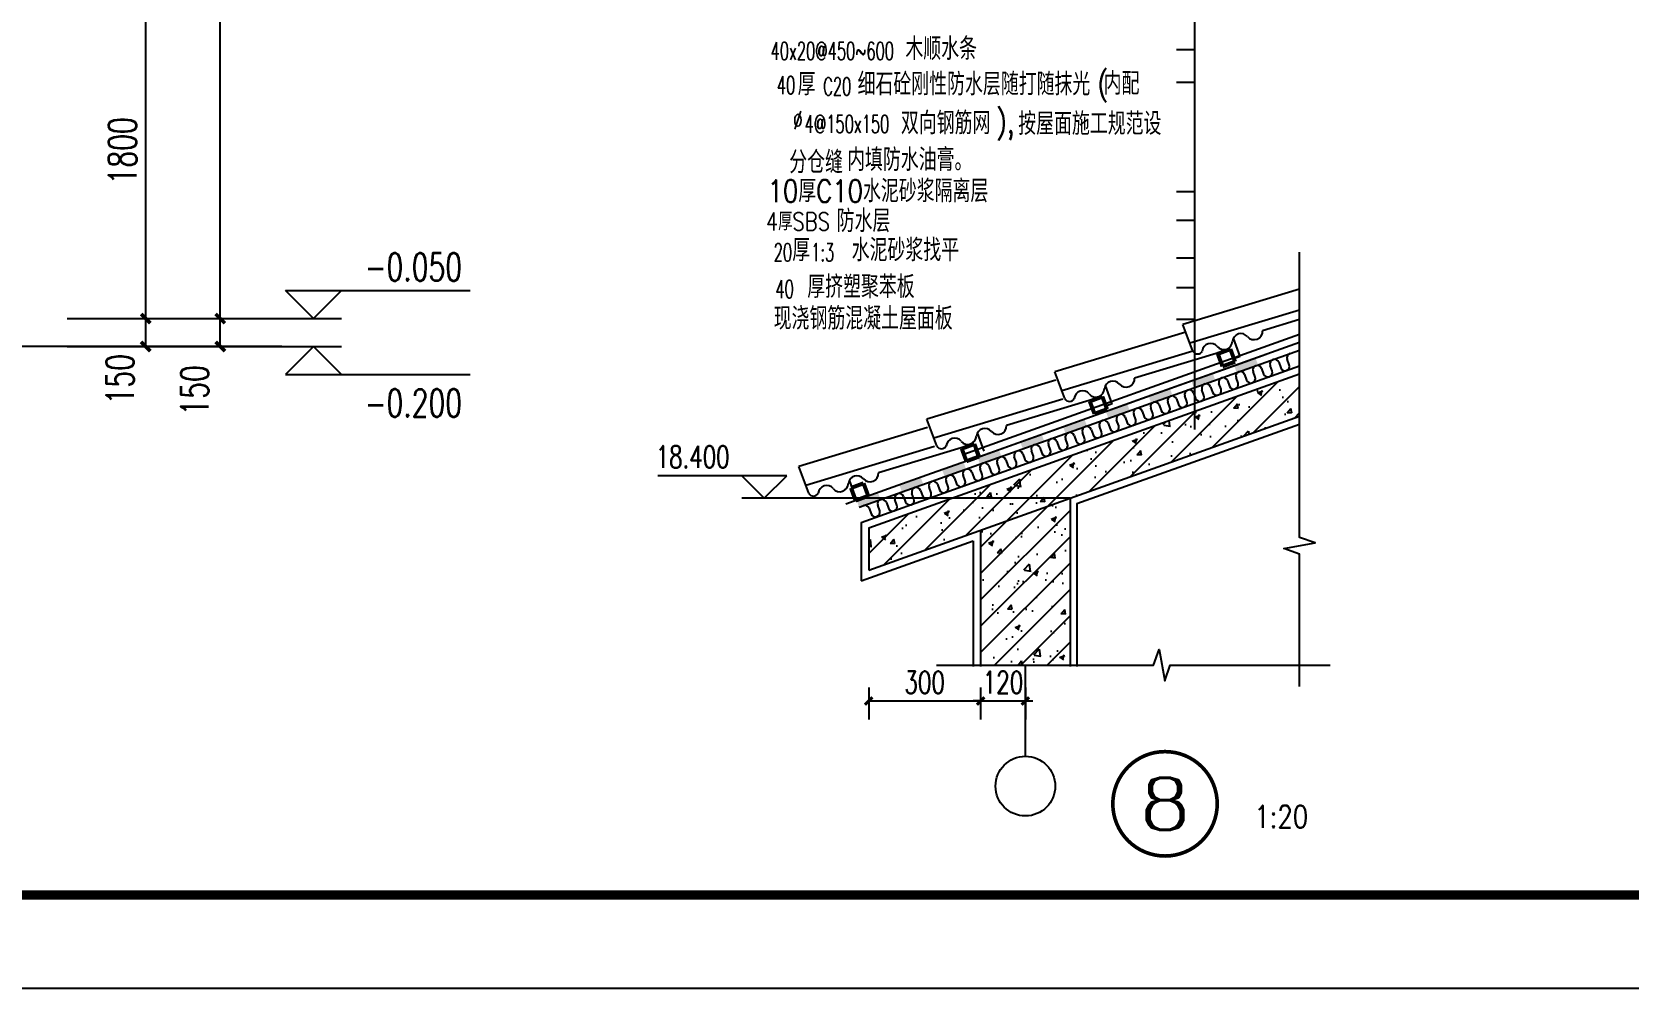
# Model space of a CAD drawing. Extents: x -522490 to 417652, y 450811 to 1108047.
# Drawn here: x 361686 to 370251, y 450811 to 455940 of the extents above; entities that cross this region are included whole.
import ezdxf
from ezdxf.enums import TextEntityAlignment as Align

# ---------------------------------------------------------------- set-up
doc = ezdxf.new("R2010")
doc.units = 0
doc.header["$LTSCALE"] = 1000
doc.header["$MEASUREMENT"] = 0
for name, color, linetype in [('AXIS', 3, 'Continuous'), ('DIM_ELEV', 3, 'Continuous'), ('DIM_SYMB', 3, 'Continuous'), ('PUB_DIM', 3, 'Continuous'), ('PUB_TEXT', 7, 'Continuous'), ('PUB_TITLE', 4, 'Continuous'), ('STAIR', 2, 'Continuous'), ('WALL', 9, 'Continuous')]:
    doc.layers.add(name, color=color, linetype=linetype)
doc.styles.add('_HZTXT', font='txt.shx', dxfattribs={"width": 0.8, "bigfont": 'hztxt.shx'})
doc.styles.add('_SIMPLEX', font='SIMPLEX.shx', dxfattribs={"width": 0.6})
doc.styles.add('_TCH_DIM', font='SIMPLEX', dxfattribs={"bigfont": 'GBCBIG'})
doc.styles.add('_TCH_DIM_T3', font='SIMPLEX', dxfattribs={"width": 0.705882, "bigfont": 'GBCBIG'})
doc.styles.add('COMP', font='complex', dxfattribs={"bigfont": 'hztxt'})
doc.styles.add('DIM_FONT', font='SIMPLEX.shx', dxfattribs={"width": 0.8, "bigfont": 'hztxt.shx'})
doc.dimstyles.new('_TCH_ARCH&&20', dxfattribs={"dimtxt": 59.5, "dimasz": 20, "dimexe": 50, "dimexo": 60, "dimgap": 20, "dimtad": 1, "dimdec": 0, "dimzin": 0, "dimdsep": 46, "dimtxsty": '_TCH_DIM_T3', "dimblk": 'ARCHTICK', "dimcen": 0.09, "dimclrt": 7, "dimazin": 2, "dimtfac": 1, "dimtdec": 0, "dimtix": 1, "dimtmove": 2, "dimatfit": 3, "dimfxl": 0, "dimtolj": 1, "dimtzin": 0, "dimarcsym": 0})
doc.dimstyles.new('_TCH_ARCH&&50', dxfattribs={"dimtxt": 148.75, "dimasz": 50, "dimexe": 125, "dimexo": 150, "dimgap": 50, "dimtad": 1, "dimdec": 0, "dimzin": 0, "dimdsep": 46, "dimtxsty": '_TCH_DIM_T3', "dimblk": 'ARCHTICK', "dimcen": 0.09, "dimclrt": 7, "dimazin": 2, "dimtfac": 1, "dimtdec": 0, "dimtix": 1, "dimtmove": 2, "dimatfit": 3, "dimfxl": 0, "dimtolj": 1, "dimtzin": 0, "dimarcsym": 0})

# ---------------------------------------------------------------- blocks, each defined once
blk = doc.blocks.new('_ArchTick')
at = {"color": 0, "linetype": 'ByBlock', "const_width": 0.4}
blk.add_lwpolyline([(-0.5, -0.5), (0.5, 0.5)], dxfattribs=at)
blk = doc.blocks.new('*D924')
at = {"layer": 'Defpoints', "color": 0}
for p in [(433860.9, 417683.9), (434432.9, 417683.9), (433860.9, 417533.9)]:
    blk.add_point(p, dxfattribs=at)
at = {"layer": 'PUB_DIM', "color": 0, "lineweight": -2}
for p, q in [((434010.9, 417683.9), (434557.9, 417683.9)), ((434432.9, 417533.9), (434432.9, 417683.9)), ((434010.9, 417533.9), (434557.9, 417533.9))]:
    blk.add_line(p, q, dxfattribs=at)
at = {"layer": 'PUB_DIM', "color": 0, "lineweight": -2, "xscale": 50, "yscale": 50, "zscale": 50}
for p, rotation in [((434432.9, 417683.9), 90), ((434432.9, 417533.9), 270)]:
    blk.add_blockref('_ArchTick', p, dxfattribs=dict(at, rotation=rotation))
at = {"layer": 'PUB_DIM', "color": 7, "insert": (434295.4, 417298.9), "char_height": 148.75, "attachment_point": 5, "rotation": 90, "style": '_TCH_DIM_T3'}
blk.add_mtext('\\A1;150', dxfattribs=at)
blk = doc.blocks.new('*D925')
at = {"layer": 'Defpoints', "color": 0}
for p in [(433860.9, 421283.9), (434432.9, 421283.9), (433860.9, 417683.9)]:
    blk.add_point(p, dxfattribs=at)
at = {"layer": 'PUB_DIM', "color": 0, "lineweight": -2}
for p, q in [((434010.9, 421283.9), (434557.9, 421283.9)), ((434432.9, 417683.9), (434432.9, 421283.9)), ((434010.9, 417683.9), (434557.9, 417683.9))]:
    blk.add_line(p, q, dxfattribs=at)
at = {"layer": 'PUB_DIM', "color": 0, "lineweight": -2, "xscale": 50, "yscale": 50, "zscale": 50}
for p, rotation in [((434432.9, 421283.9), 90), ((434432.9, 417683.9), 270)]:
    blk.add_blockref('_ArchTick', p, dxfattribs=dict(at, rotation=rotation))
at = {"layer": 'PUB_DIM', "color": 7, "insert": (434308.5, 419483.9), "char_height": 148.75, "attachment_point": 5, "rotation": 90, "style": '_TCH_DIM_T3'}
blk.add_mtext('\\A1;3600', dxfattribs=at)
blk = doc.blocks.new('*D929')
at = {"layer": 'Defpoints', "color": 0}
for p in [(433460.9, 417683.9), (434032.9, 417683.9), (433460.9, 417533.9)]:
    blk.add_point(p, dxfattribs=at)
at = {"layer": 'PUB_DIM', "color": 0, "lineweight": -2}
for p, q in [((433610.9, 417683.9), (434157.9, 417683.9)), ((434032.9, 417533.9), (434032.9, 417683.9)), ((433610.9, 417533.9), (434157.9, 417533.9))]:
    blk.add_line(p, q, dxfattribs=at)
at = {"layer": 'PUB_DIM', "color": 0, "lineweight": -2, "xscale": 50, "yscale": 50, "zscale": 50}
for p, rotation in [((434032.9, 417683.9), 90), ((434032.9, 417533.9), 270)]:
    blk.add_blockref('_ArchTick', p, dxfattribs=dict(at, rotation=rotation))
at = {"layer": 'PUB_DIM', "color": 7, "insert": (433895.4, 417358.9), "char_height": 148.75, "attachment_point": 5, "rotation": 90, "style": '_TCH_DIM_T3'}
blk.add_mtext('\\A1;150', dxfattribs=at)
blk = doc.blocks.new('*D930')
at = {"layer": 'Defpoints', "color": 0}
for p in [(433460.9, 419483.9), (434032.9, 419483.9), (433460.9, 417683.9)]:
    blk.add_point(p, dxfattribs=at)
at = {"layer": 'PUB_DIM', "color": 0, "lineweight": -2}
for p, q in [((433610.9, 419483.9), (434157.9, 419483.9)), ((434032.9, 417683.9), (434032.9, 419483.9)), ((433610.9, 417683.9), (434157.9, 417683.9))]:
    blk.add_line(p, q, dxfattribs=at)
at = {"layer": 'PUB_DIM', "color": 0, "lineweight": -2, "xscale": 50, "yscale": 50, "zscale": 50}
for p, rotation in [((434032.9, 419483.9), 90), ((434032.9, 417683.9), 270)]:
    blk.add_blockref('_ArchTick', p, dxfattribs=dict(at, rotation=rotation))
at = {"layer": 'PUB_DIM', "color": 7, "insert": (433908.5, 418583.9), "char_height": 148.75, "attachment_point": 5, "rotation": 90, "style": '_TCH_DIM_T3'}
blk.add_mtext('\\A1;1800', dxfattribs=at)
blk = doc.blocks.new('_INDEX1')
at = {"const_width": 0.035}
blk.add_lwpolyline([(-0.5, 0, 1), (0.5, 0, 1)], format="xyb", close=True, dxfattribs=at)
at = {"style": 'COMP', "width": 2.333333}
blk.add_attdef('1', text='', height=0.5, dxfattribs=at).set_placement((-0.25, -0.25), (0.25, -0.25), align=Align.FIT)
blk = doc.blocks.new('$LinePat$保温层')
at = {"color": 0}
for p, q in [((24, -24), (24, -56)), ((72, -56), (72, -24))]:
    blk.add_line(p, q, dxfattribs=at)
for centre, start, end in [((96, -24), 90, 180), ((0, -24), 0, 90), ((48, -56), 180, 0)]:
    blk.add_arc(centre, 24, start, end, dxfattribs=at)
blk = doc.blocks.new('$LinePat$防水层2')
at = {"color": 0}
blk.add_line((0, 0), (600, 0), dxfattribs=at)
blk.add_solid([(150, 0), (450, 0), (150, -100), (450, -100)], dxfattribs=at)
blk = doc.blocks.new('*D80')
at = {"layer": 'Defpoints', "color": 0}
for p in [(444571.5, 493145), (444691.5, 493145), (444691.5, 493049.2)]:
    blk.add_point(p, dxfattribs=at)
at = {"layer": 'PUB_DIM', "color": 0, "lineweight": -2}
for p, q in [((444571.5, 493085), (444571.5, 492999.2)), ((444691.5, 493085), (444691.5, 492999.2)), ((444571.5, 493049.2), (444551.5, 493049.2)), ((444571.5, 493049.2), (444691.5, 493049.2)), ((444691.5, 493049.2), (444711.5, 493049.2))]:
    blk.add_line(p, q, dxfattribs=at)
at = {"layer": 'PUB_DIM', "color": 0, "lineweight": -2, "xscale": 20, "yscale": 20, "zscale": 20}
blk.add_blockref('_ArchTick', (444571.5, 493049.2), dxfattribs=at)
at = {"layer": 'PUB_DIM', "color": 0, "lineweight": -2, "xscale": 20, "yscale": 20, "zscale": 20, "rotation": 180}
blk.add_blockref('_ArchTick', (444691.5, 493049.2), dxfattribs=at)
at = {"layer": 'PUB_DIM', "color": 7, "insert": (444631.5, 493099), "char_height": 59.5, "attachment_point": 5, "style": '_TCH_DIM_T3'}
blk.add_mtext('\\A1;120', dxfattribs=at)
blk = doc.blocks.new('*D81')
at = {"layer": 'Defpoints', "color": 0}
for p in [(444271.5, 493145), (444571.5, 493145), (444571.5, 493049.2)]:
    blk.add_point(p, dxfattribs=at)
at = {"layer": 'PUB_DIM', "color": 0, "lineweight": -2}
for p, q in [((444271.5, 493085), (444271.5, 492999.2)), ((444571.5, 493085), (444571.5, 492999.2)), ((444271.5, 493049.2), (444571.5, 493049.2))]:
    blk.add_line(p, q, dxfattribs=at)
at = {"layer": 'PUB_DIM', "color": 0, "lineweight": -2, "xscale": 20, "yscale": 20, "zscale": 20, "rotation": 180}
blk.add_blockref('_ArchTick', (444271.5, 493049.2), dxfattribs=at)
at = {"layer": 'PUB_DIM', "color": 0, "lineweight": -2, "xscale": 20, "yscale": 20, "zscale": 20}
blk.add_blockref('_ArchTick', (444571.5, 493049.2), dxfattribs=at)
at = {"layer": 'PUB_DIM', "color": 7, "insert": (444421.5, 493099), "char_height": 59.5, "attachment_point": 5, "style": '_TCH_DIM_T3'}
blk.add_mtext('\\A1;300', dxfattribs=at)
blk = doc.blocks.new('TUUI90')
blk.add_line((434763.7, 417533.9), (426584.6, 417533.9))
at = {"layer": 'DIM_ELEV'}
for p, q in [((434932.9, 417683.9), (434782.9, 417833.9)), ((434782.9, 417833.9), (435772.4, 417833.9)), ((434932.9, 417683.9), (435082.9, 417833.9)), ((434182.9, 417683.9), (435082.9, 417683.9)), ((434182.9, 417533.9), (435082.9, 417533.9)), ((434932.9, 417533.9), (434782.9, 417383.9)), ((434932.9, 417533.9), (435082.9, 417383.9)), ((434782.9, 417383.9), (435772.4, 417383.9))]:
    blk.add_line(p, q, dxfattribs=at)
at = {"layer": 'PUB_TEXT', "style": '_TCH_DIM', "width": 0.705882}
for s, p in [('-0.050', (435207.4, 417886.4)), ('-0.200', (435207.4, 417156.4))]:
    blk.add_text(s, height=148.75, dxfattribs=at).set_placement(p)
at = {"layer": 'PUB_DIM'}
for p1, p2, picture, middle in [((433860.9, 417683.9), (433860.9, 421283.9), '*D925', (434308.5, 419483.9)), ((433460.9, 417683.9), (433460.9, 419483.9), '*D930', (433908.5, 418583.9))]:
    dim = blk.add_aligned_dim(p1=p1, p2=p2, distance=-572, dimstyle='_TCH_ARCH&&50', dxfattribs=at)
    dim.commit()
    dim.dimension.update_dxf_attribs({"geometry": picture, "text_midpoint": middle})
for base, p1, p2, picture, middle in [((434032.9, 417683.9), (433460.9, 417533.9), (433460.9, 417683.9), '*D929', (433895.4, 417358.9)), ((434432.9, 417683.9), (433860.9, 417533.9), (433860.9, 417683.9), '*D924', (434295.4, 417298.9))]:
    dim = blk.add_linear_dim(base=base, p1=p1, p2=p2, angle=90, dimstyle='_TCH_ARCH&&50', dxfattribs=at)
    dim.commit()
    dim.dimension.update_dxf_attribs({"geometry": picture, "text_midpoint": middle, "dimtype": 161})
blk = doc.blocks.new('HHH99999')
h = blk.add_hatch()
h.set_pattern_fill('钢筋混凝土', color=256, scale=20, style=0)
h.set_pattern_definition([(45, (444404, 493545), (-35.3553, 35.3553), []), (50, (444404, 493545), (143.452, -12.55), [15, -165]), (355, (444404, 493545), (-27.75, 150.438), [12, -132]), (100.451, (444415.95, 493543.95), (115.702, 137.888), [12.748, -140.228]), (46.184, (444404, 493585), (213.448, -33.104), [22.5, -247.5]), (96.636, (444421.79, 493582.24), (186.933, 194.824), [19.122, -210.343]), (351.184, (444404, 493585), (186.932, 194.824), [18, -198]), (21, (444424, 493575), (119.381, -80.524), [15, -165]), (326, (444424, 493575), (48.663, 145.03), [12, -132]), (71.451, (444433.95, 493568.29), (168.045, 64.506), [12.748, -140.228]), (37.5, (444404, 493545), (2.432, 66.5788), [0, -130.4, 0, -134, 0, -132.5]), (7.5, (444404, 493545), (52.614, 78.8823), [0, -76.4, 0, -127.4, 0, -50.5]), (327.5, (444359.4, 493545), (106.7645, -4.511), [0, -50, 0, -156, 0, -207]), (317.5, (444339.4, 493545), (116.637, 20.021), [0, -65, 0, -103.6, 0, -147])])
h.paths.add_polyline_path([(444571.5, 493620.8), (444271.5, 493513.5), (444271.5, 493400), (444571.5, 493507.3)])
h.paths.add_polyline_path([(444811.5, 493593.1), (445144.7, 493712.2), (445144.7, 493825.8), (444571.5, 493620.8), (444571.5, 493145), (444811.5, 493145)])
h.paths.add_polyline_path([(445426.5, 493813), (445426.5, 493926.5), (445144.7, 493825.8), (445144.7, 493712.2)])
for p, q in [((444526.7, 493711), (445426.5, 494032.7)), ((444245.5, 493569.2), (445426.5, 493990.3)), ((444533.4, 493692.2), (445426.5, 494011.5)), ((444251.5, 493527.6), (445426.5, 493947.7)), ((444829.8, 493578.4), (445426.5, 493791.7)), ((444811.5, 493593.1), (444811.5, 493141.5)), ((444829.8, 493578.4), (444829.8, 493141.5)), ((444251.5, 493527.6), (444251.5, 493371.6)), ((444271.5, 493513.5), (444271.5, 493400)), ((444571.5, 493507.3), (444571.5, 493141.5)), ((444251.5, 493371.6), (444551.5, 493478.9)), ((444551.5, 493478.9), (444551.5, 493141.5)), ((444571.5, 493145), (444811.5, 493145))]:
    blk.add_line(p, q)
at = {"layer": 'AXIS'}
blk.add_line((444691.5, 492900.8), (444691.5, 493145), dxfattribs=at)
blk.add_circle((444691.5, 492820.8), 80, dxfattribs=at)
at = {"layer": 'DIM_ELEV'}
for p, q in [((444051.5, 493653.1), (443706.3, 493653.1)), ((443991.5, 493593.1), (443931.5, 493653.1)), ((443991.5, 493593.1), (444051.5, 493653.1)), ((444811.5, 493593.1), (443931.5, 493593.1))]:
    blk.add_line(p, q, dxfattribs=at)
at = {"layer": 'DIM_SYMB'}
for points in [[(445426.5, 493088), (445426.5, 493443), (445384.5, 493458.3), (445468.5, 493473.1), (445426.5, 493488), (445426.5, 494253)], [(444453.1, 493145), (445035, 493145), (445050.2, 493187), (445065.1, 493103), (445080, 493145), (445508.5, 493145)]]:
    blk.add_lwpolyline(points, dxfattribs=at)
at = {"layer": 'PUB_TEXT'}
for p, q in [((445144.7, 494958.4), (445144.7, 493777.5)), ((445144.7, 494795.4), (445096.7, 494795.4)), ((445144.7, 494708.2), (445096.7, 494708.2)), ((445144.7, 494414.4), (445096.7, 494414.4)), ((445144.7, 494337.4), (445096.7, 494337.4)), ((445144.7, 494236.5), (445096.7, 494236.5)), ((445144.7, 494157.3), (445096.7, 494157.3)), ((445144.7, 494072.6), (445096.7, 494072.6))]:
    blk.add_line(p, q, dxfattribs=at)
at = {"layer": 'STAIR'}
for p, q in [((445426.5, 494153.6), (445114, 494059.3)), ((445426.5, 494097.2), (445132.8, 494008.6)), ((445426.5, 494072), (445327.7, 494042.2)), ((445121.9, 494038), (444770.8, 493932)), ((445140.7, 493987.4), (445114, 494059.3)), ((445267.7, 493973.2), (445249.4, 494022.5)), ((445140.7, 493987.2), (444789.6, 493881.3)), ((445241.3, 493992.4), (444984.5, 493914.9)), ((445250.8, 493966.9), (445241.2, 493992.8)), ((445267.7, 493973.2), (445250.8, 493966.9)), ((444772.8, 493909.2), (444427.5, 493805)), ((444797.5, 493860), (444770.8, 493932)), ((444924.5, 493845.8), (444906.2, 493895.1)), ((444791.6, 493858.5), (444446.3, 493754.3)), ((444892.2, 493863.7), (444641.2, 493787.9)), ((444907.6, 493839.6), (444898, 493865.4)), ((444924.5, 493845.8), (444907.6, 493839.6)), ((444429.4, 493782.2), (444084.1, 493678)), ((444454.1, 493733.1), (444427.5, 493805)), ((444581.1, 493718.8), (444562.8, 493768.1)), ((444448.2, 493731.5), (444102.9, 493627.3)), ((444548.8, 493736.7), (444297.8, 493660.9)), ((444566.2, 493699.2), (444556.6, 493725)), ((444110.8, 493606.1), (444084.1, 493678)), ((444237.8, 493591.9), (444219.5, 493641.2))]:
    blk.add_line(p, q, dxfattribs=at)
at = {"layer": 'STAIR', "const_width": 10.8, "elevation": 0}
for points in [[(445241.2, 493992.8), (445207.5, 493980.2)], [(445220, 493946.5), (445207.5, 493980.2)], [(445253.7, 493959), (445241.2, 493992.8)], [(445253.7, 493959), (445220, 493946.5)], [(444898, 493865.4), (444864.3, 493852.9)], [(444876.8, 493819.2), (444864.3, 493852.9)], [(444910.5, 493831.7), (444898, 493865.4)], [(444910.5, 493831.7), (444876.8, 493819.2)], [(444554.7, 493738.4), (444520.9, 493725.9)], [(444533.4, 493692.2), (444520.9, 493725.9)], [(444567.2, 493704.7), (444554.7, 493738.4)], [(444567.2, 493704.7), (444533.4, 493692.2)]]:
    blk.add_lwpolyline(points, dxfattribs=at)
at = {"layer": 'STAIR', "const_width": 10.8}
for points in [[(444257.6, 493633), (444223.8, 493620.5)], [(444270.1, 493599.3), (444257.6, 493633)], [(444236.4, 493586.7), (444223.8, 493620.5)], [(444270.1, 493599.3), (444236.4, 493586.7)]]:
    blk.add_lwpolyline(points, dxfattribs=at)
at = {"layer": 'STAIR'}
for centre, radius, start, end in [((445269.6, 494011.4, 0), 23, 40.2681, 173.3253), ((445304.7, 494041.2, 0), 23, 220.2681, 2.6161), ((445153.1, 493993.8, 0), 13.9, 207.3887, 334.4555), ((445188.5, 493985.1, 0), 23, 40.2681, 173.3253), ((445223.7, 494014.8, 0), 23, 220.2681, 358.6135), ((444926.4, 493884.1, 0), 23, 40.2681, 173.3253), ((444961.5, 493913.8, 0), 23, 220.2681, 2.6161), ((444809.9, 493866.5, 0), 13.9, 207.3887, 334.4555), ((444845.3, 493857.8, 0), 23, 40.2681, 173.3253), ((444880.5, 493887.4, 0), 23, 220.2681, 358.6135), ((444583.1, 493757.1, 0), 23, 40.2681, 173.3253), ((444618.1, 493786.8, 0), 23, 220.2681, 2.6161), ((444466.5, 493739.5, 0), 13.9, 207.3887, 334.4555), ((444502, 493730.8, 0), 23, 40.2681, 173.3253), ((444537.1, 493760.4, 0), 23, 220.2681, 358.6135), ((444239.7, 493630.1, 0), 23, 40.2681, 173.3253), ((444274.8, 493659.9, 0), 23, 220.2681, 2.6161), ((444123.2, 493612.5, 0), 13.9, 207.3887, 334.4555), ((444158.7, 493603.8, 0), 23, 40.2681, 173.3253), ((444193.8, 493633.5, 0), 23, 220.2681, 358.6135)]:
    blk.add_arc(centre, radius, start, end, dxfattribs=at)
at = {"layer": 'WALL'}
for p, q in [((444271.5, 493513.5), (445426.5, 493926.5)), ((444271.5, 493400), (445426.5, 493813))]:
    blk.add_line(p, q, dxfattribs=at)
for name, p, xscale, yscale, zscale, rotation in [('$LinePat$防水层2', (445222.6, 493938.6), 0.2029517853968741, 0.2, 0.2, 19.67385432314158), ('$LinePat$保温层', (445355.3, 493964.8), 0.5059680493196376, 0.4999999998742679, 0.4999999998742679, 19.67385432314238), ('$LinePat$防水层2', (445107.9, 493897.6), 0.2029517853968741, 0.2, 0.2, 19.67385432314158), ('$LinePat$保温层', (445263.8, 493932), 0.5059680493196376, 0.4999999998742679, 0.4999999998742679, 19.67385432314238), ('$LinePat$保温层', (445309.5, 493948.4), 0.5059680493196376, 0.4999999998742679, 0.4999999998742679, 19.67385432314238), ('$LinePat$防水层2', (444993.2, 493856.6), 0.2029517853968741, 0.2, 0.2, 19.67385432314158), ('$LinePat$保温层', (445126.6, 493883), 0.5059680493196376, 0.4999999998742679, 0.4999999998742679, 19.67385432314238), ('$LinePat$保温层', (445172.3, 493899.3), 0.5059680493196376, 0.4999999998742679, 0.4999999998742679, 19.67385432314238), ('$LinePat$保温层', (445218, 493915.7), 0.5059680493196376, 0.4999999998742679, 0.4999999998742679, 19.67385432314238), ('$LinePat$防水层2', (444878.6, 493815.6), 0.2029517853968741, 0.2, 0.2, 19.67385432314158), ('$LinePat$保温层', (444989.4, 493833.9), 0.5059680493196376, 0.4999999998742679, 0.4999999998742679, 19.67385432314238), ('$LinePat$保温层', (445035.1, 493850.3), 0.5059680493196376, 0.4999999998742679, 0.4999999998742679, 19.67385432314238), ('$LinePat$保温层', (445080.8, 493866.6), 0.5059680493196376, 0.4999999998742679, 0.4999999998742679, 19.67385432314238), ('$LinePat$防水层2', (444763.9, 493774.6), 0.2029517853968741, 0.2, 0.2, 19.67385432314158), ('$LinePat$保温层', (444897.9, 493801.2), 0.5059680493196376, 0.4999999998742679, 0.4999999998742679, 19.67385432314238), ('$LinePat$保温层', (444943.6, 493817.6), 0.5059680493196376, 0.4999999998742679, 0.4999999998742679, 19.67385432314238), ('$LinePat$防水层2', (444649.3, 493733.6), 0.2029517853968741, 0.2, 0.2, 19.67385432314158), ('$LinePat$保温层', (444760.7, 493752.2), 0.5059680493196376, 0.4999999998742679, 0.4999999998742679, 19.67385432314238), ('$LinePat$保温层', (444806.4, 493768.5), 0.5059680493196376, 0.4999999998742679, 0.4999999998742679, 19.67385432314238), ('$LinePat$保温层', (444852.1, 493784.9), 0.5059680493196376, 0.4999999998742679, 0.4999999998742679, 19.67385432314238), ('$LinePat$防水层2', (444534.6, 493692.6), 0.2029517853968741, 0.2, 0.2, 19.67385432314158), ('$LinePat$保温层', (444669.2, 493719.5), 0.5059680493196376, 0.4999999998742679, 0.4999999998742679, 19.67385432314238), ('$LinePat$保温层', (444714.9, 493735.8), 0.5059680493196376, 0.4999999998742679, 0.4999999998742679, 19.67385432314238), ('$LinePat$防水层2', (444439.5, 493659.8), 0.2029517853968741, 0.2, 0.2, 19.67385432314158), ('$LinePat$保温层', (444532, 493670.4), 0.5059680493196376, 0.4999999998742679, 0.4999999998742679, 19.67385432314238), ('$LinePat$保温层', (444577.7, 493686.8), 0.5059680493196376, 0.4999999998742679, 0.4999999998742679, 19.67385432314238), ('$LinePat$保温层', (444623.5, 493703.1), 0.5059680493196376, 0.4999999998742679, 0.4999999998742679, 19.67385432314238), ('$LinePat$防水层2', (444324.8, 493618.8), 0.2029517853968741, 0.2, 0.2, 19.67385432314158), ('$LinePat$保温层', (444394.8, 493621.3), 0.5059680493196376, 0.4999999998742679, 0.4999999998742679, 19.67385432314238), ('$LinePat$保温层', (444440.5, 493637.7), 0.5059680493196376, 0.4999999998742679, 0.4999999998742679, 19.67385432314238), ('$LinePat$保温层', (444486.2, 493654), 0.5059680493196376, 0.4999999998742679, 0.4999999998742679, 19.67385432314238), ('$LinePat$防水层2', (444210.1, 493577.8), 0.2029517853968741, 0.2, 0.2, 19.67385432314158), ('$LinePat$保温层', (444303.3, 493588.6), 0.5059680493196376, 0.4999999998742679, 0.4999999998742679, 19.67385432314238), ('$LinePat$保温层', (444349, 493605), 0.5059680493196376, 0.4999999998742679, 0.4999999998742679, 19.67385432314238), ('$LinePat$保温层', (444257.1, 493573.4), 0.5059680493196376, 0.4999999998742679, 0.4999999998742679, 19.67385432314238)]:
    blk.add_blockref(name, p, dxfattribs=dict(xscale=xscale, yscale=yscale, zscale=zscale, rotation=rotation))
at = {"layer": 'PUB_TEXT'}
ref = blk.add_blockref('_INDEX1', (445065.9, 492773.4), dxfattribs=dict(at, xscale=280, yscale=280, zscale=280))
ref.add_attrib('1', '8', dxfattribs={"layer": '0', "height": 140, "style": 'COMP', "width": 1.5}).set_placement((444995.9, 492703.4), (445135.9, 492703.4), align=Align.FIT)
at = {"layer": 'PUB_DIM', "style": 'DIM_FONT', "width": 0.8}
blk.add_text('1:20', height=60, dxfattribs=at).set_placement((445377.5, 492739.1), align=Align.MIDDLE)
at = {"layer": 'PUB_TEXT'}
for s, height, style, width, p in [('木顺水条', 60, '_HZTXT', 0.8, (444369.8, 494768.4, 0)), ('40x20@450~600', 48, '_SIMPLEX', 0.6, (444008.4, 494768.4, 0)), ('40', 48, '_SIMPLEX', 0.6, (444025.3, 494676.8)), ('厚', 60, '_HZTXT', 0.8, (444080.8, 494673.3)), ('C20', 48, '_SIMPLEX', 0.6, (444149.6, 494673.3)), ('细石砼刚性防水层随打随抹光', 60, '_HZTXT', 0.8, (444241.5, 494673.5)), ('(', 60, '_HZTXT', 0.8, (444885.1, 494675.2)), ('内配  ', 60, '_HZTXT', 0.8, (444901.4, 494675.2)), ('%%c', 48, '_SIMPLEX', 0.6, (444069.3, 494582.6)), ('4@150x150', 48, '_SIMPLEX', 0.6, (444099.6, 494572.7)), ('双向钢筋网', 60, '_HZTXT', 0.8, (444357.7, 494569.2)), ('),', 60, '_HZTXT', 0.8, (444613, 494572.7)), ('按屋面施工规范设', 60, '_HZTXT', 0.8, (444672.3, 494567.4)), ('内填防水油膏。', 60, '_HZTXT', 0.8, (444213.4, 494470.8)), ('分仓缝', 60, '_HZTXT', 0.8, (444058.3, 494464.2)), ('10厚C10水泥砂浆隔离层', 60, '_HZTXT', 0.8, (444000.3, 494386.8, 0)), ('防水层', 60, '_HZTXT', 0.8, (444185.5, 494306.6)), ('4厚SBS', 48, '_HZTXT', 0.8, (443995.7, 494311.1)), ('20', 48, '_SIMPLEX', 0.6, (444016.6, 494228.4, 0)), ('厚', 60, '_HZTXT', 0.8, (444066.4, 494228.4, 0)), ('1:3', 48, '_SIMPLEX', 0.6, (444117.1, 494228.4, 0)), ('水泥砂浆找平', 60, '_HZTXT', 0.8, (444225.8, 494228.4, 0)), ('厚挤塑聚苯板', 60, '_HZTXT', 0.8, (444106.6, 494129.9, 0)), ('40', 48, '_SIMPLEX', 0.6, (444021.2, 494129.9, 0)), ('现浇钢筋混凝土屋面板', 60, '_HZTXT', 0.8, (444016.6, 494045.1, 0)), ('18.400', 59.5, '_TCH_DIM', 0.705882, (443700.3, 493674.1))]:
    blk.add_text(s, height=height, dxfattribs=dict(at, style=style, width=width)).set_placement(p)
at = {"layer": 'PUB_DIM'}
for p1, p2, picture, middle in [((444271.5, 493145), (444571.5, 493145), '*D81', (444421.5, 493099)), ((444571.5, 493145), (444691.5, 493145), '*D80', (444631.5, 493099))]:
    dim = blk.add_aligned_dim(p1=p1, p2=p2, distance=-95.8, dimstyle='_TCH_ARCH&&20', dxfattribs=at)
    dim.commit()
    dim.dimension.update_dxf_attribs({"geometry": picture, "text_midpoint": middle})

msp = doc.modelspace()

# ---------------------------------------------------------------- linework, layer by layer
at = {"layer": 'PUB_TITLE'}
msp.add_lwpolyline([(344104.4, 450811), (381254.4, 450811), (381254.4, 471811), (344104.4, 471811)], close=True, dxfattribs=at)
at = {"layer": 'PUB_TITLE', "const_width": 50}
msp.add_lwpolyline([(345354.4, 451311), (380754.4, 451311), (380754.4, 471311), (345354.4, 471311)], close=True, dxfattribs=at)

# ---------------------------------------------------------------- block references
msp.add_blockref('TUUI90', (-71736.8, 36717.9))
at = {"xscale": 2, "yscale": 2, "zscale": 2}
msp.add_blockref('HHH99999', (-522369.5, -533747.5), dxfattribs=at)

doc.saveas('drawing.dxf')
